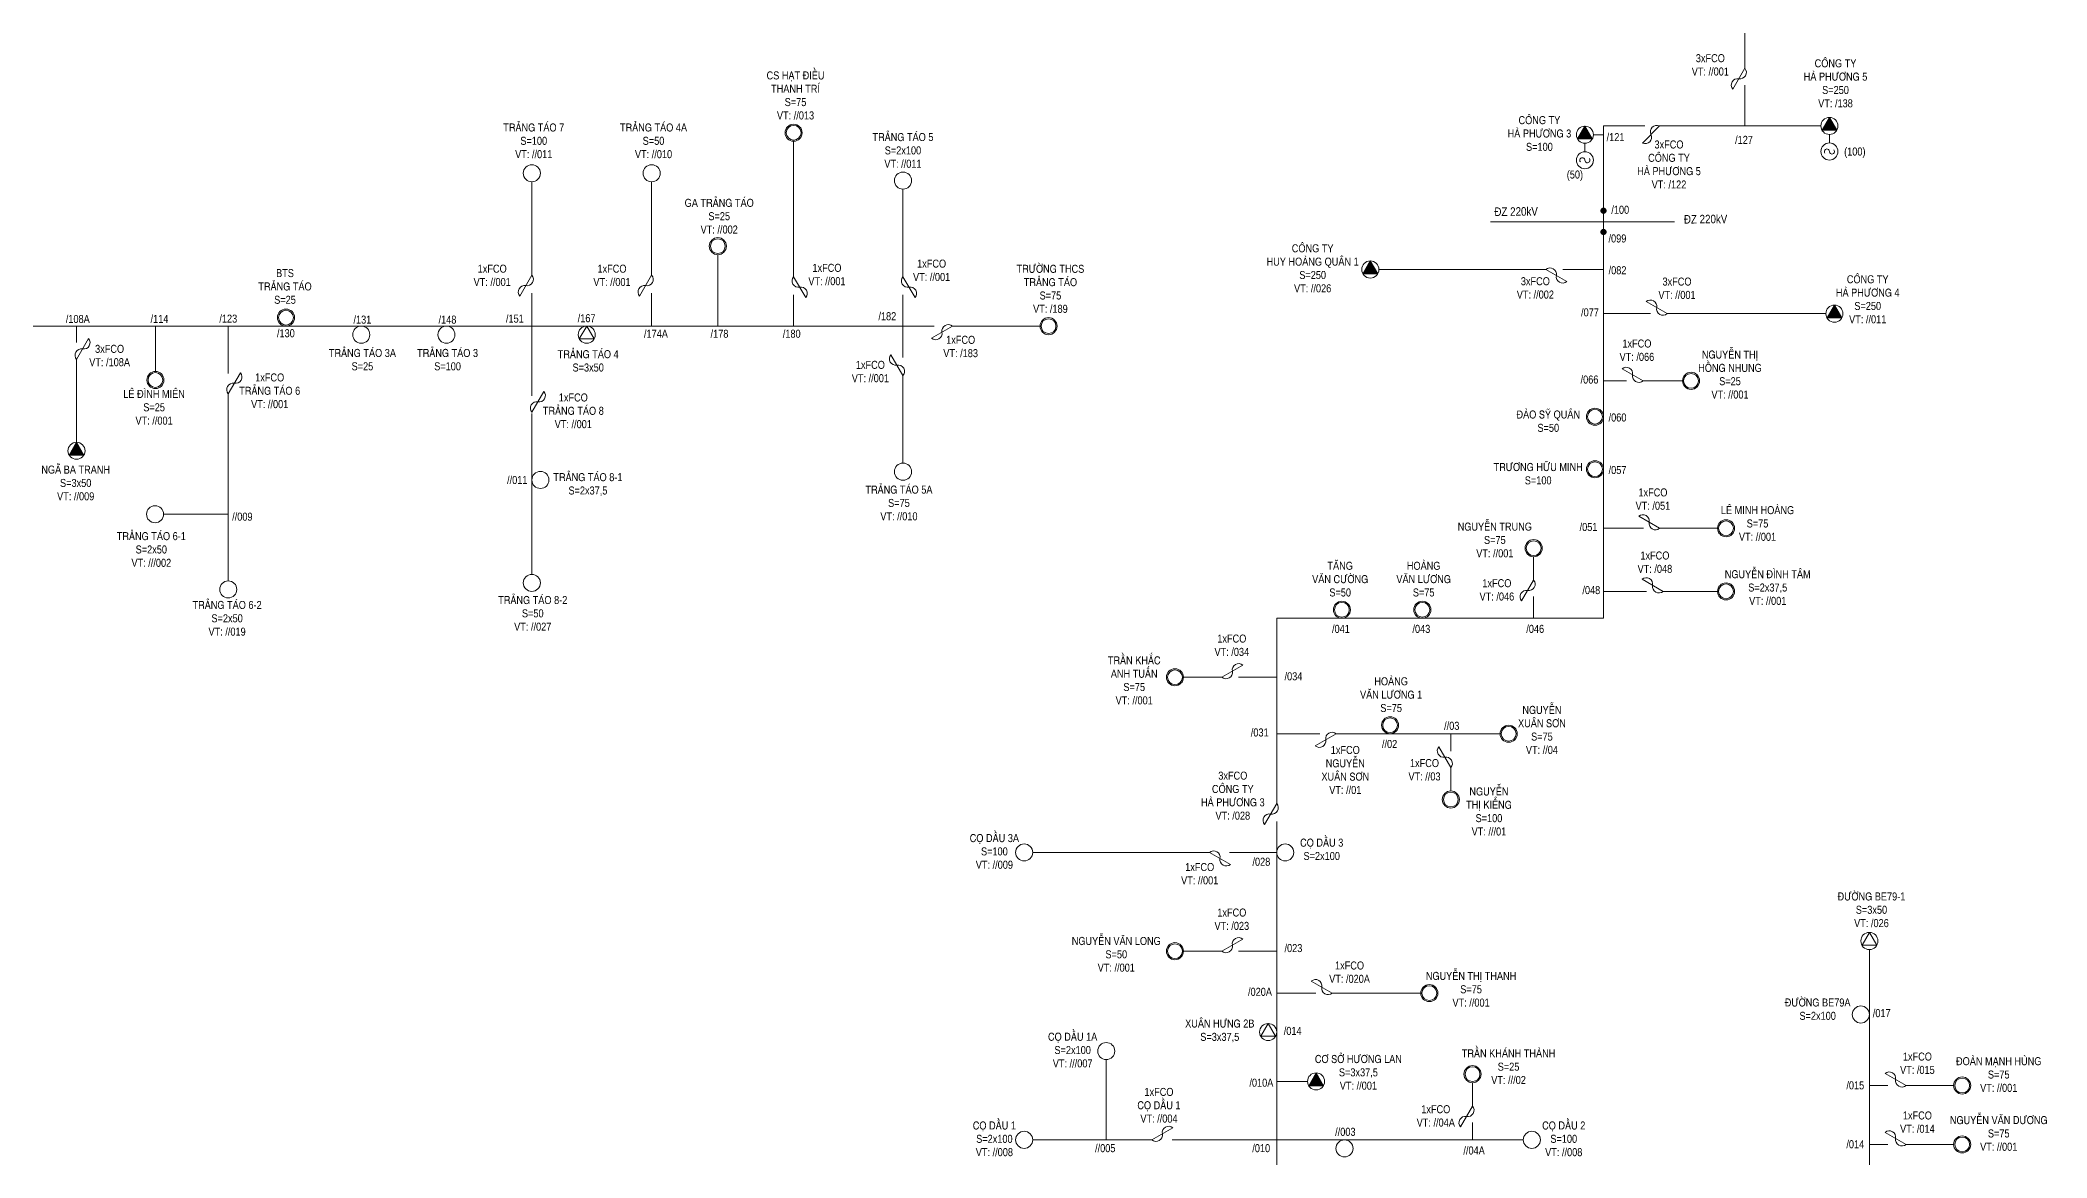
# Model space of a CAD drawing. Header units: inches. Extents: x 3694 to 9715, y -885 to 919.
# Drawn here: x 7891 to 8419, y -370 to -75 of the extents above; entities that cross this region are included whole.
import ezdxf

# ---------------------------------------------------------------- set-up
doc = ezdxf.new("R2010")
doc.units = ezdxf.units.IN
doc.header["$LTSCALE"] = 0.2
doc.header["$MEASUREMENT"] = 0
doc.layers.get('0').update_dxf_attribs({"lineweight": 5})
for name, color, linetype, lineweight in [('Day 220kV', 6, 'Continuous', 15), ('Day 22kV', 1, 'Continuous', 13), ('TBA', 5, 'Continuous', 9), ('Text', 7, 'Continuous', 9), ('Thiet bi', 3, 'Continuous', 9), ('Tuyen 476', 4, 'Continuous', 13), ('Tuyen 478', 1, 'Continuous', 13)]:
    doc.layers.add(name, color=color, linetype=linetype, lineweight=lineweight)
doc.styles.add('V-H-C', font='VHELVCN_0.TTF')

# ---------------------------------------------------------------- blocks, each defined once
blk = doc.blocks.new('TBA 1P')
at = {"color": 0}
blk.add_circle((0, 0.8), 0.8, dxfattribs=at)
blk = doc.blocks.new('FCO')
at = {"color": 0}
blk.add_lwpolyline([(0, 0, 0.707499), (0.8, 0.8, -0.707499), (1.6, 1.6, -5.301682)], format="xyb", dxfattribs=at)
blk.add_lwpolyline([(0, 0), (1.6, 1.6)], dxfattribs=at)
blk = doc.blocks.new('TBA 3P')
at = {"color": 0}
blk.add_lwpolyline([(0, 1.6, 0, 1.39, 0), (0, 0.4, 0, 0, 0)], format="xyseb", dxfattribs=at)
blk.add_lwpolyline([(-0.69, 0.4), (0.69, 0.4), (0, 1.6)], close=True, dxfattribs=at)
blk.add_circle((0, 0.8), 0.8, dxfattribs=at)

msp = doc.modelspace()

# ---------------------------------------------------------------- linework, layer by layer
at = {"layer": 'Day 220kV'}
msp.add_lwpolyline([(8272.69, -123.1), (8321.15, -123.1)], dxfattribs=at)
at = {"layer": 'Day 22kV'}
msp.add_line((8171.46, -364.88), (8171.46, -343.74), dxfattribs=at)
for points in [[(8302.42, -224.3), (8302.42, -97.82), (8313.33, -97.82)], [(8216.34, -276.31), (8216.34, -227.5), (8302.42, -227.5), (8302.42, -224.3)]]:
    msp.add_lwpolyline(points, dxfattribs=at)
at = {"layer": 'TBA', "color": 1}
for p, q in [((8361.92, -102.3), (8361.92, -100.07)), ((8297.52, -104.61), (8297.52, -102.38))]:
    msp.add_line(p, q, dxfattribs=at)
at = {"layer": 'TBA', "color": 4}
msp.add_lwpolyline([(8034.6, -150.56), (8032.65, -153.93), (8036.54, -153.93)], close=True, dxfattribs=at)
at = {"layer": 'TBA', "color": 1}
for points in [[(8372.45, -310.25), (8370.51, -313.62), (8374.4, -313.62)], [(8214.1, -334.23), (8212.15, -337.6), (8216.04, -337.6)]]:
    msp.add_lwpolyline(points, close=True, dxfattribs=at)
at = {"layer": 'TBA', "color": 4}
for centre, radius in [((8089.1, -99.62), 2.25), ((8089.1, -99.62), 1.95), ((8069.14, -129.49), 2.25), ((8069.14, -129.49), 1.95), ((7955.39, -148.31), 2.25), ((7955.39, -148.31), 1.95), ((8156.25, -150.56), 2.25), ((8156.25, -150.56), 1.95), ((7921, -164.75), 2.25), ((7921, -164.75), 1.95)]:
    msp.add_circle(centre, radius, dxfattribs=at)
at = {"layer": 'TBA', "color": 4, "ltscale": 2}
msp.add_circle((8034.6, -152.81), 2.25, dxfattribs=at)
at = {"layer": 'TBA', "color": 1}
for centre, radius in [((8325.48, -164.97), 2.25), ((8325.48, -164.97), 1.95), ((8300.18, -174.41), 2.25), ((8300.18, -174.41), 1.95), ((8300.18, -188.24), 2.25), ((8300.18, -188.24), 1.95), ((8334.7, -203.8), 2.25), ((8334.7, -203.8), 1.95), ((8284.02, -209.04), 2.25), ((8284.02, -209.04), 1.95), ((8334.7, -220.42), 2.25), ((8334.7, -220.42), 1.95), ((8233.51, -225.26), 2.25), ((8233.51, -225.26), 1.95), ((8254.7, -225.26), 2.25), ((8254.7, -225.26), 1.95), ((8189.54, -243.03), 2.25), ((8189.54, -243.03), 1.95), ((8246.21, -255.67), 2.25), ((8246.21, -255.67), 1.95), ((8277.44, -257.92), 2.25), ((8277.44, -257.92), 1.95), ((8262.21, -275.23), 2.25), ((8262.21, -275.23), 1.95), ((8189.54, -315.19), 2.25), ((8189.54, -315.19), 1.95), ((8256.55, -326.23), 2.25), ((8256.55, -326.23), 1.95), ((8267.92, -347.57), 2.25), ((8267.92, -347.57), 1.95), ((8396.9, -350.57), 2.25), ((8396.9, -350.57), 1.95), ((8396.9, -366.08), 2.25), ((8396.9, -366.08), 1.95)]:
    msp.add_circle(centre, radius, dxfattribs=at)
at = {"layer": 'TBA', "color": 1, "ltscale": 2}
for centre in [(8372.45, -312.5), (8214.1, -336.48)]:
    msp.add_circle(centre, 2.25, dxfattribs=at)
at = {"layer": 'TBA', "color": 1}
for centre, start, end in [((8361.26, -104.55), 0, 218.6621), ((8362.59, -104.55), 180, 38.6621), ((8296.85, -106.86), 0, 218.6621), ((8298.19, -106.86), 180, 38.6621)]:
    msp.add_arc(centre, 0.669, start, end, dxfattribs=at)
at = {"layer": 'Tuyen 476'}
for points in [[(8089.1, -137.54), (8089.1, -101.87)], [(8020.15, -137.13), (8020.15, -112.54)], [(8051.71, -137.13), (8051.71, -112.54)], [(8117.91, -137.54), (8117.91, -114.47)], [(7860.38, -150.56), (8069.14, -150.56), (8069.14, -131.73)], [(8020.15, -150.56), (8020.15, -141.9)], [(8051.71, -150.56), (8051.71, -141.9)], [(8089.1, -150.56), (8089.1, -142.32)], [(8117.91, -150.56), (8117.91, -142.32)], [(7900.22, -150.56), (7900.22, -154.88)], [(7919.89, -150.56), (8117.91, -150.56)], [(7921, -150.56), (7921, -162.5)], [(7940.19, -150.56), (7940.19, -163.04)], [(8020.15, -168.93), (8020.15, -150.56)], [(8117.91, -150.56), (8117.91, -158.8)], [(8117.91, -150.56), (8126.16, -150.56)], [(8130.93, -150.56), (8154, -150.56)], [(7900.22, -159.31), (7900.22, -181.13)], [(8117.91, -163.58), (8117.91, -186.64)], [(7940.19, -168.35), (7940.19, -217.65)], [(8020.15, -215.93), (8020.15, -173.57)], [(7940.19, -200.11), (7923.15, -200.11)]]:
    msp.add_lwpolyline(points, dxfattribs=at)
at = {"layer": 'Tuyen 478'}
for p, q in [((8299.77, -100.13), (8302.42, -100.13)), ((8359.68, -97.82), (8317.16, -97.82)), ((8372.45, -350.57), (8377.32, -350.57)), ((8382.11, -350.57), (8394.65, -350.57)), ((8372.45, -366.08), (8377.32, -366.08)), ((8382.11, -366.08), (8394.65, -366.08))]:
    msp.add_line(p, q, dxfattribs=at)
for points in [[(8339.65, -82.65), (8339.65, -38.65)], [(8339.65, -97.82), (8339.65, -87.08)], [(8287.25, -135.63), (8243.25, -135.63)], [(8302.42, -135.63), (8291.68, -135.63)], [(8302.42, -147.27), (8314.76, -147.27)], [(8319.19, -147.27), (8360.99, -147.27)], [(8302.42, -164.97), (8308.44, -164.97)], [(8312.83, -164.97), (8323.24, -164.97)], [(8302.42, -203.8), (8312.92, -203.8)], [(8317.21, -203.8), (8332.45, -203.8)], [(8284.02, -217.42), (8284.02, -211.29)], [(8284.02, -227.5), (8284.02, -221.76)], [(8302.42, -220.42), (8313.76, -220.42)], [(8318.1, -220.42), (8332.45, -220.42)], [(8201.91, -243.03), (8191.78, -243.03)], [(8216.34, -243.03), (8206.25, -243.03)], [(8216.34, -257.92), (8227.68, -257.92)], [(8232.02, -257.92), (8275.19, -257.92)], [(8262.21, -257.92), (8262.21, -262.48)], [(8262.21, -266.83), (8262.21, -272.98)], [(8216.34, -316.01), (8216.34, -281.04)], [(8198.65, -289.17), (8152.07, -289.17)], [(8216.34, -289.17), (8203.95, -289.17)], [(8201.91, -315.19), (8191.78, -315.19)], [(8216.34, -315.19), (8206.25, -315.19)], [(8216.34, -421.3), (8216.34, -316.01)], [(8372.45, -419.59), (8372.45, -314.75)], [(8216.34, -326.23), (8226.63, -326.23)], [(8230.97, -326.23), (8254.3, -326.23)], [(8216.34, -349.48), (8224.46, -349.48)], [(8267.92, -355.97), (8267.92, -349.82)], [(8267.92, -364.88), (8267.92, -360.32)], [(8183.47, -364.88), (8152.07, -364.88)], [(8281.3, -364.88), (8188.77, -364.88)]]:
    msp.add_lwpolyline(points, dxfattribs=at)
at = {"layer": 'Tuyen 478', "const_width": 0.809}
for points in [[(8302.42, -119.75, 1), (8302.42, -120.58, 1), (8302.42, -119.75, 2.414214)], [(8302.42, -125.33, 1), (8302.42, -126.17, 1), (8302.42, -125.33, 2.414214)]]:
    msp.add_lwpolyline(points, format="xyb", dxfattribs=at)

# ---------------------------------------------------------------- block references
at = {"layer": 'TBA', "color": 1, "xscale": 2.809729812779551, "zscale": 2.809729812779032}
for name, p, yscale in [('TBA 3P', (8361.92, -100.07), 2.809729812779551), ('TBA 3P', (8297.52, -102.38), 2.809729812779551), ('TBA 1P', (8361.92, -106.8), 2.809729812777732), ('TBA 3P', (8241, -137.88), 2.809729812779551), ('TBA 3P', (8363.24, -149.52), 2.809729812777732), ('TBA 3P', (8226.71, -351.73), 2.809729812779551)]:
    msp.add_blockref(name, p, dxfattribs=dict(at, yscale=yscale))
at = {"layer": 'TBA', "color": 1, "zscale": 2.809729812779032}
for p, xscale, yscale, rotation in [((8297.52, -104.61), -2.809729812779551, 2.809729812777732, 180), ((8152.07, -289.17), 2.809729812779096, 2.809729812778642, 90), ((8220.84, -289.17), 2.809729812779096, 2.809729812778642, 90), ((8372.45, -331.86), 2.809729812779096, 2.809729812778642, 90), ((8173.7, -341.49), 2.809729812779096, 2.809729812778642, 90), ((8152.07, -364.88), 2.809729812779096, 2.809729812778642, 90), ((8285.79, -364.88), 2.809729812779096, 2.809729812778642, 90), ((8236.45, -367.13), 2.809729812779096, 2.809729812778642, 90)]:
    msp.add_blockref('TBA 1P', p, dxfattribs=dict(at, xscale=xscale, yscale=yscale, rotation=rotation))
at = {"layer": 'TBA', "color": 4, "xscale": 2.809729812779551, "yscale": 2.809729812779551, "zscale": 2.809729812779032}
for name, p in [('TBA 1P', (8020.15, -112.54)), ('TBA 1P', (8051.71, -112.54)), ('TBA 1P', (8117.91, -114.47)), ('TBA 1P', (7975.23, -155.05)), ('TBA 1P', (7997.65, -155.05)), ('TBA 3P', (7900.22, -185.63)), ('TBA 1P', (8022.4, -193.32)), ('TBA 1P', (8117.91, -191.14)), ('TBA 1P', (7920.9, -202.35)), ('TBA 1P', (8020.15, -220.43)), ('TBA 1P', (7940.19, -222.15))]:
    msp.add_blockref(name, p, dxfattribs=at)
at = {"layer": 'Thiet bi', "color": 1, "zscale": 2.809729812779032}
for p, xscale, yscale, rotation in [((8339.65, -82.65), -2.809729812778733, 2.809729812779551, 105.0000000000136), ((8317.16, -97.82), 2.809729812779445, 2.809729812779551, 180.3304411849416), ((8287.25, -135.63), -2.809729812778733, 2.809729812779551, 195.0000000000136), ((8319.19, -147.27), -2.809729812778733, 2.809729812779551, 15.00000000001354), ((8312.83, -164.97), -2.809729812778733, 2.809729812779551, 15.00000000001354), ((8317.21, -203.8), -2.809729812778733, 2.809729812779551, 15.00000000001354), ((8318.1, -220.42), -2.809729812778733, 2.809729812779551, 15.00000000001354), ((8284.02, -217.42), -2.809729812780959, 2.809729812779551, 105.0000000000397), ((8201.91, -243.03), 2.80972981278096, 2.809729812779551, 344.9999999999602), ((8232.02, -257.92), 2.809729812778734, 2.809729812779551, 164.9999999999864), ((8262.21, -266.83), 2.809729812780959, 2.809729812779551, 74.99999999996032), ((8216.34, -276.31), -2.809729812778701, 2.809729812779551, 104.9999999999753), ((8198.65, -289.17), -2.809729812778497, 2.809729812778642, 194.9999999999957), ((8201.91, -315.19), 2.80972981278096, 2.809729812779551, 344.9999999999602), ((8230.97, -326.23), -2.809729812778733, 2.809729812779551, 15.00000000001354), ((8382.11, -350.57), -2.809729812778498, 2.809729812778642, 14.99999999999563), ((8267.92, -355.97), -2.809729812780959, 2.809729812779551, 105.0000000000397), ((8183.47, -364.88), 2.809729812778498, 2.809729812778642, 345.0000000000043), ((8382.11, -366.08), -2.809729812778498, 2.809729812778642, 14.99999999999563)]:
    msp.add_blockref('FCO', p, dxfattribs=dict(at, xscale=xscale, yscale=yscale, rotation=rotation))
at = {"layer": 'Thiet bi', "color": 4, "yscale": 2.809729812779551, "zscale": 2.809729812779032}
for p, xscale, rotation in [((8020.15, -137.13), -2.809729812778733, 105.0000000000136), ((8051.71, -137.13), -2.809729812778733, 105.0000000000136), ((8089.1, -137.54), 2.809729812778733, 254.9999999999864), ((8117.91, -137.54), 2.809729812778733, 254.9999999999864), ((8130.93, -150.56), 2.809729812778733, 164.9999999999864), ((7900.22, -159.31), -2.809729812778262, 284.9999999999777), ((8117.91, -163.58), 2.809729812778262, 75.00000000002227), ((7940.19, -168.35), -2.809729812778733, 285.0000000000136), ((8020.15, -173.24), -2.809729812778733, 285.0000000000136)]:
    msp.add_blockref('FCO', p, dxfattribs=dict(at, xscale=xscale, rotation=rotation))

# ---------------------------------------------------------------- texts
at = {"layer": 'Text', "attachment_point": 5, "style": 'V-H-C'}
for s, insert, char_height, width in [('3xFCO\\PVT: //001', (8330.56, -81.75), 2.107, 28.1807), ('CS HAÏT ÑIEÀU\\PTHANH TRÍ\\PS=75\\PVT: //013', (8089.6, -89.8), 2.1073, 28.1807), ('COÂNG TY\\PHAØ PHÖÔNG 5\\PS=250\\PVT: /138', (8363.53, -86.61), 2.1073, 28.1807), ('COÂNG TY\\PHAØ PHÖÔNG 3\\PS=100', (8285.54, -99.83), 2.1073, 28.1807), ('TRAÛNG TAÙO 7\\PS=100\\PVT: //011', (8020.65, -101.76), 2.1073, 28.1807), ('TRAÛNG TAÙO 4A\\PS=50\\PVT: //010', (8052.2, -101.76), 2.1073, 28.1807), ('TRAÛNG TAÙO 5\\PS=2x100\\PVT: //011', (8117.9, -104.28), 2.1073, 28.1807), ('/121', (8305.59, -100.78), 2.107, 28.1807), ('/127', (8339.43, -101.51), 2.107, 28.1807), ('3xFCO\\PCOÂNG TY\\PHAØ PHÖÔNG 5\\PVT: /122', (8319.67, -107.99), 2.1073, 28.1807), ('(100)', (8368.62, -104.88, 1), 2.107, 28.1807), ('(50)', (8294.89, -110.94), 2.107, 28.1807), ('GA TRAÛNG TAÙO\\PS=25\\PVT: //002', (8069.5, -121.61), 2.1073, 28.1807), ('/100', (8306.83, -119.92), 2.107, 7.0464), ('/099', (8306.09, -127.47), 2.107, 7.0464), ('COÂNG TY\\PHUY HOAØNG QUAÂN 1\\PS=250\\PVT: //026', (8225.81, -135.34), 2.1073, 28.1807), ('BTS \\PTRAÛNG TAÙO\\PS=25', (7955.13, -140.11), 2.1073, 28.1807), ('1xFCO\\PVT: //001', (8009.71, -137.19), 2.107, 19.1667), ('1xFCO\\PVT: //001', (8041.26, -137.19), 2.107, 19.1667), ('1xFCO\\PVT: //001', (8097.88, -136.97), 2.107, 19.1667), ('1xFCO\\PVT: //001', (8125.45, -135.86), 2.107, 19.1667), ('TRÖÔØNG THCS\\PTRAÛNG TAÙO\\PS=75\\PVT: /189', (8156.74, -140.74), 2.1073, 28.1807), ('/082', (8306.11, -135.85), 2.107, 28.1807), ('COÂNG TY\\PHAØ PHÖÔNG 4\\PS=250\\PVT: //011', (8372.01, -143.5), 2.1073, 28.1807), ('3xFCO\\PVT: //002', (8284.47, -140.5), 2.107, 28.1807), ('3xFCO\\PVT: //001', (8321.78, -140.59), 2.107, 28.1807), ('/108A', (7900.55, -148.68), 2.107, 7.0464), ('/114', (7922.07, -148.66), 2.107, 7.0464), ('/123', (7940.19, -148.59), 2.107, 7.0464), ('/131', (7975.51, -148.85), 2.107, 7.0464), ('/148', (7997.93, -148.85), 2.107, 7.0464), ('/151', (8015.67, -148.59), 2.107, 7.0464), ('/167', (8034.57, -148.48), 2.107, 7.0464), ('/182', (8113.78, -147.96), 2.107, 7.0464), ('/077', (8298.86, -146.94), 2.107, 28.1807), ('/130', (7955.36, -152.44), 2.107, 7.0464), ('/174A', (8052.83, -152.57), 2.107, 7.0464), ('/178', (8069.57, -152.57), 2.107, 7.0464), ('/180', (8088.6, -152.57), 2.107, 7.0464), ('1xFCO\\PVT: /183', (8133.1, -155.93), 2.107, 19.1667), ('3xFCO\\PVT: /108A', (7908.93, -158.31), 2.107, 35.6484), ('TRAÛNG TAÙO 3A\\PS=25', (7975.52, -159.39), 2.1073, 28.1807), ('TRAÛNG TAÙO 3\\PS=100', (7997.95, -159.39), 2.1073, 28.1807), ('TRAÛNG TAÙO 4\\PS=3x50', (8034.99, -159.71), 2.1073, 28.1807), ('1xFCO\\PVT: /066', (8311.22, -156.91), 2.107, 28.1807), ('NGUYEÃN THÒ\\PHOÀNG NHUNG\\PS=25\\PVT: //001', (8335.74, -163.32), 2.1073, 28.1807), ('1xFCO \\PTRAÛNG TAÙO 6\\PVT: //001', (7951.1, -167.59), 2.1073, 19.0285), ('1xFCO\\PVT: //001', (8109.32, -162.52), 2.107, 19.1667), ('/066', (8298.73, -164.64), 2.107, 28.1807), ('LEÂ ÑÌNH MIEÂN\\PS=25\\PVT: //001', (7920.65, -171.94), 2.1073, 28.1807), ('1xFCO \\PTRAÛNG TAÙO 8\\PVT: //001', (8031.07, -172.87), 2.1073, 19.0285), ('ÑAØO SYÕ QUAÂN\\PS=50', (8287.87, -175.6), 2.1073, 28.1807), ('/060', (8306.11, -174.63), 2.107, 28.1807), ('NGAÕ BA TRANH\\PS=3x50\\PVT: //009', (7900, -191.87), 2.1073, 28.1807), ('//011', (8016.31, -191.09), 2.107, 7.0464), ('TRAÛNG TAÙO 8-1\\PS=2x37,5', (8034.92, -192.28), 2.1073, 20.1242), ('TRÖÔNG HÖÕU MINH\\PS=100', (8285.21, -189.43), 2.1073, 28.1807), ('/057', (8306.11, -188.46), 2.107, 28.1807), ('TRAÛNG TAÙO 5A\\PS=75\\PVT: //010', (8116.84, -197.14), 2.1073, 28.1807), ('1xFCO\\PVT: /051', (8315.44, -196.12), 2.107, 28.1807), ('//009', (7943.9, -200.75), 2.107, 7.0464), ('LEÂ MINH HOAØNG\\PS=75\\PVT: //001', (8342.99, -202.54), 2.1073, 28.1807), ('TRAÛNG TAÙO 6-1\\PS=2x50\\PVT: ///002', (7919.92, -209.39), 2.1073, 36.2371), ('NGUYEÃN TRUNG\\PS=75\\PVT: //001', (8273.8, -206.89), 2.1073, 28.1807), ('/051', (8298.47, -203.47), 2.107, 28.1807), ('1xFCO\\PVT: /048', (8315.96, -212.74), 2.107, 28.1807), ('TAÊNG\\PVAÊN CÖÔØNG\\PS=50', (8233.06, -217.2), 2.1073, 28.1807), ('HOAØNG\\PVAÊN LÖÔNG\\PS=75', (8255.05, -217.2), 2.107, 28.1807), ('NGUYEÃN ÑÌNH TAÂM\\PS=2x37,5\\PVT: //001', (8345.68, -219.42), 2.1073, 28.1807), ('TRAÛNG TAÙO 8-2\\PS=50\\PVT: //027', (8020.39, -226.22), 2.1073, 28.1807), ('1xFCO\\PVT: /046', (8274.34, -220.03), 2.107, 28.1807), ('/048', (8299.21, -220.09), 2.107, 28.1807), ('TRAÛNG TAÙO 6-2\\PS=2x50\\PVT: //019', (7939.88, -227.52), 2.1073, 28.1807), ('1xFCO\\PVT: /034', (8204.52, -234.62), 2.107, 28.1807), ('/041', (8233.26, -230.31), 2.107, 28.1807), ('/043', (8254.44, -230.31), 2.107, 28.1807), ('/046', (8284.43, -230.31), 2.107, 28.1807), ('TRAÀN KHAÉC\\PANH TUAÁN\\PS=75\\PVT: //001', (8178.81, -243.87), 2.1073, 28.1807), ('/034', (8220.75, -242.8), 2.107, 28.1807), ('HOAØNG\\PVAÊN LÖÔNG 1\\PS=75', (8246.48, -247.63), 2.1073, 28.1807), ('NGUYEÃN\\PXUAÂN SÔN\\PS=75\\PVT: //04', (8286.2, -256.92), 2.107, 28.1807), ('/031', (8211.87, -257.59), 2.107, 28.1807), ('//03', (8262.45, -255.83), 2.107, 28.1807), ('1xFCO\\PNGUYEÃN\\PXUAÂN SÔN\\PVT: //01', (8234.41, -267.47), 2.107, 28.1807), ('//02', (8246.07, -260.62), 2.107, 28.1807), ('3xFCO\\PCOÂNG TY\\PHAØ PHÖÔNG 3\\PVT: /028', (8204.78, -274.23), 2.1073, 28.1807), ('1xFCO\\PVT: //03', (8255.27, -267.41), 2.107, 28.1807), ('NGUYEÃN\\PTHÒ KIEÅNG\\PS=100\\PVT: ///01', (8272.25, -278.4), 2.107, 28.1807), ('COÏ DAÀU 3A\\PS=100\\PVT: //009', (8141.98, -288.92), 2.1073, 28.1807), ('COÏ DAÀU 3\\PS=2x100', (8228.2, -288.37), 2.107, 28.1807), ('/028', (8212.3, -291.64), 2.107, 28.1807), ('1xFCO\\PVT: //001', (8196.06, -294.79), 2.107, 28.1807), ('ÑÖÔØNG BE79-1\\PS=3x50\\PVT: /026', (8373, -304.29), 2.1073, 28.1807), ('1xFCO\\PVT: /023', (8204.52, -306.78), 2.107, 28.1807), ('NGUYEÃN VAÊN LONG\\PS=50\\PVT: //001', (8174.09, -316.02), 2.1073, 28.1807), ('/023', (8220.75, -314.38), 2.107, 28.1807), ('1xFCO\\PVT: /020A', (8235.53, -320.72), 2.107, 28.1807), ('NGUYEÃN THÒ THANH\\PS=75\\PVT: //001', (8267.54, -325.23), 2.1073, 28.1807), ('/020A', (8211.94, -325.9), 2.107, 28.1807), ('ÑÖÔØNG BE79A\\PS=2x100', (8358.83, -330.47), 2.1073, 28.1807), ('XUAÂN HÖNG 2B\\PS=3x37,5', (8201.35, -336.19), 2.1073, 28.1807), ('/017', (8375.7, -331.51), 2.107, 28.1807), ('COÏ DAÀU 1A\\PS=2x100\\PVT: ///007', (8162.6, -341.24), 2.1073, 28.1807), ('/014', (8220.55, -336.2), 2.107, 28.1807), ('CÔ SÔÛ HÖÔNG LAN\\PS=3x37,5\\PVT: //001', (8237.86, -347.11), 2.1073, 28.1807), ('TRAÀN KHAÙNH THAØNH\\PS=25\\PVT: ///02', (8277.41, -345.62), 2.1073, 28.1807), ('1xFCO\\PVT: /015', (8385.1, -344.71), 2.107, 28.1807), ('ÑOAØN MAÏNH HUØNG\\PS=75\\PVT: //001', (8406.52, -347.69), 2.1073, 28.1807), ('/010A', (8212.3, -349.84), 2.107, 28.1807), ('1xFCO\\PCOÏ DAÀU 1\\PVT: //004', (8185.33, -355.78), 2.107, 28.1807), ('/015', (8368.74, -350.53), 2.107, 28.1807), ('COÏ DAÀU 1\\PS=2x100\\PVT: //008', (8141.98, -364.62), 2.107, 28.1807), ('1xFCO\\PVT: //04A', (8258.24, -358.58), 2.107, 28.1807), ('COÏ DAÀU 2\\PS=100\\PVT: //008', (8291.95, -364.62), 2.107, 28.1807), ('1xFCO\\PVT: /014', (8385.1, -360.22), 2.107, 28.1807), ('NGUYEÃN VAÊN DÖÔNG\\PS=75\\PVT: //001', (8406.52, -363.2), 2.1073, 28.1807), ('//003', (8234.42, -362.77), 2.107, 28.1807), ('//005', (8171.18, -367.08), 2.107, 28.1807), ('/010', (8212.26, -367.08), 2.107, 28.1807), ('//04A', (8268.33, -367.69), 2.107, 28.1807), ('/014', (8368.74, -366.04), 2.107, 28.1807)]:
    msp.add_mtext(s, dxfattribs=dict(at, insert=insert, char_height=char_height, width=width))
at = {"layer": 'Text', "char_height": 2.248, "width": 63.3625, "attachment_point": 5, "rotation": 0.616, "line_spacing_factor": 1.1, "style": 'V-H-C'}
for insert in [(8279.41, -120.38), (8329.31, -122.38)]:
    msp.add_mtext('ÑZ 220kV', dxfattribs=dict(at, insert=insert))

doc.saveas('drawing.dxf')
